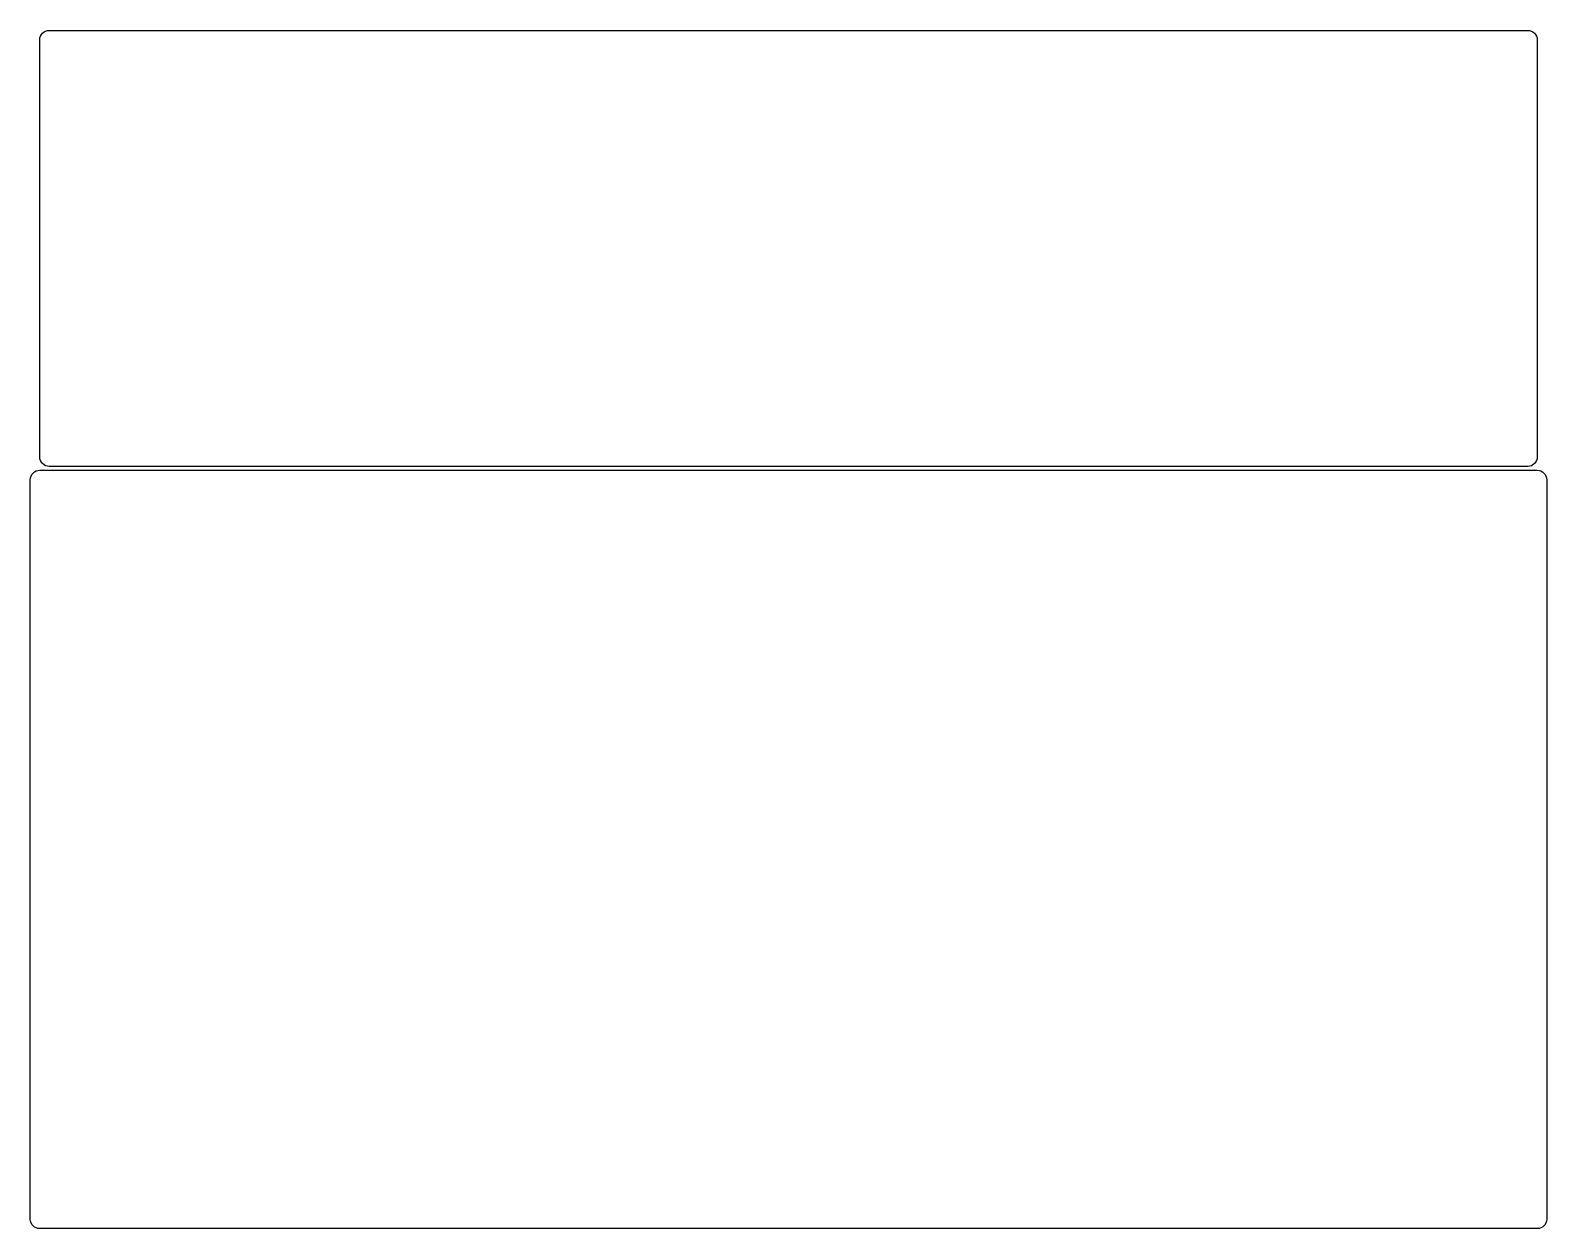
# Model space of a CAD drawing. Header units: millimetres. Extents: x 0 to 800, y 0 to 632.
import ezdxf

# ---------------------------------------------------------------- set-up
doc = ezdxf.new("R2010")
doc.units = ezdxf.units.MM
doc.layers.get('0').update_dxf_attribs({"linetype": 'CONTINUOUS'})

msp = doc.modelspace()

# ---------------------------------------------------------------- linework, layer by layer
at = {"color": 7}
for points in [[(9.999791, 632.001458), (789.999798, 632.001458)], [(4.999791, 407.001351), (4.999791, 627.001458)], [(794.999798, 627.001458), (794.999798, 407.001351)], [(789.999798, 402.001351), (9.999791, 402.001351)], [(-0.000026, 4.999973), (-0.000026, 394.999988)], [(4.999974, 399.999987), (795, 399.999987)], [(800, 394.999988), (800, 4.999973)], [(795, -0.000026), (4.999974, -0.000026)]]:
    msp.add_lwpolyline(points, dxfattribs=at)
for points in [[(9.999791, 632.001458)], [(-0.000026, 4.999973)]]:
    msp.add_lwpolyline(points, close=True, dxfattribs=at)
for points in [[(6.464257, 630.536992), (7.401939, 631.474673), (8.673708, 632.001458), (9.999791, 632.001458)], [(789.999798, 632.001458), (791.325881, 632.001458), (792.59765, 631.474673), (793.535332, 630.536992)], [(4.999791, 627.001458), (4.999791, 628.32754), (5.526575, 629.59931), (6.464257, 630.536992)], [(793.535332, 630.536992), (794.473013, 629.59931), (794.999798, 628.32754), (794.999798, 627.001458)], [(6.464257, 403.465817), (5.526575, 404.403499), (4.999791, 405.675268), (4.999791, 407.001351)], [(9.999791, 402.001351), (8.673708, 402.001351), (7.401939, 402.528135), (6.464257, 403.465817)], [(793.535332, 403.465817), (792.59765, 402.528135), (791.325881, 402.001351), (789.999798, 402.001351)], [(794.999798, 407.001351), (794.999798, 405.675268), (794.473013, 404.403499), (793.535332, 403.465817)], [(-0.000026, 394.999988), (-0.000026, 396.32607), (0.526758, 397.597839), (1.46444, 398.535521)], [(1.46444, 398.535521), (2.402122, 399.473203), (3.673891, 399.999987), (4.999974, 399.999987)], [(795, 399.999987), (796.326082, 399.999987), (797.597852, 399.473203), (798.535534, 398.535521)], [(798.535534, 398.535521), (799.473216, 397.597839), (800, 396.32607), (800, 394.999988)], [(1.46444, 1.464439), (0.526758, 2.402121), (-0.000026, 3.673891), (-0.000026, 4.999973)], [(4.999974, -0.000026), (3.673891, -0.000026), (2.402122, 0.526758), (1.46444, 1.464439)], [(798.535534, 1.464439), (797.597852, 0.526758), (796.326082, -0.000026), (795, -0.000026)], [(800, 4.999973), (800, 3.673891), (799.473216, 2.402121), (798.535534, 1.464439)]]:
    msp.add_open_spline(points, degree=3, dxfattribs=at)

doc.saveas('drawing.dxf')
